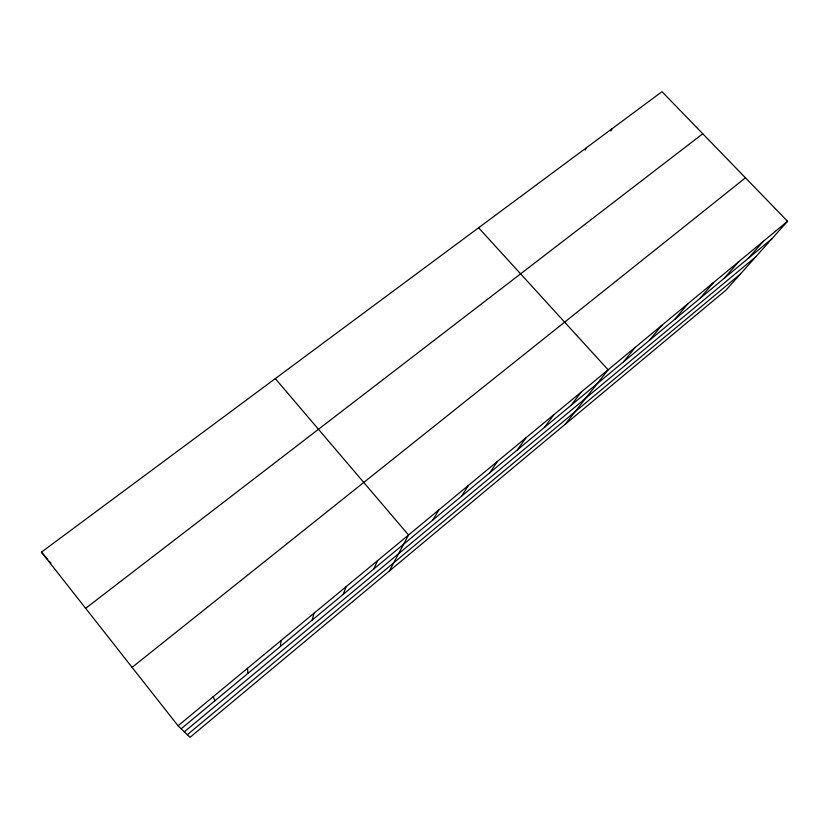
<?xml version="1.0" encoding="UTF-8"?>
<svg xmlns="http://www.w3.org/2000/svg" width="829" height="829" viewBox="0 0 829 829"><rect width="100%" height="100%" fill="white"/><g stroke="black" fill="none" stroke-linecap="round" stroke-linejoin="round"><path stroke-width="1.24" d="M280.43 646.433L281.062 640.527M312.16 620.113L313.942 613.305M343.258 594.32L346.128 586.663M373.724 569.046L377.651 560.57M585.17 150.153L586.31 147.842M610.849 131.003L611.999 128.775M389.34 571.026L408.531 535.006L275.301 378.604M432.873 519.98L438.779 509.97M461.587 496.167L468.416 485.442M489.742 472.81L497.473 461.39M517.369 449.898L525.949 437.816M544.466 427.422L553.865 414.707M571.057 405.36L581.243 392.044M565.223 424.251L608.103 369.807L478.592 227.768M623.543 361.827L635.242 347.351M649.439 340.346L661.853 325.32M674.847 319.269L687.956 303.715M699.79 298.575L713.562 282.513M724.287 278.264L738.691 261.715M748.328 258.316L763.343 241.312M787.55 221.27L726.08 290.026L190.048 737.323L178.059 725.789L41.45 552.135L661.998 91.677L787.55 221.27L178.059 725.789M187.333 734.722L740.276 274.15M184.328 731.82L755.841 256.741M181.157 728.774L771.944 238.721M132.091 667.355L745.458 177.82M85.656 608.32L702.774 133.759M41.45 552.135L47.74 559.388M49.315 561.202L50.952 563.078M213.136 696.743L214.949 700.754M247.467 668.329L248.026 673.314"/></g></svg>
